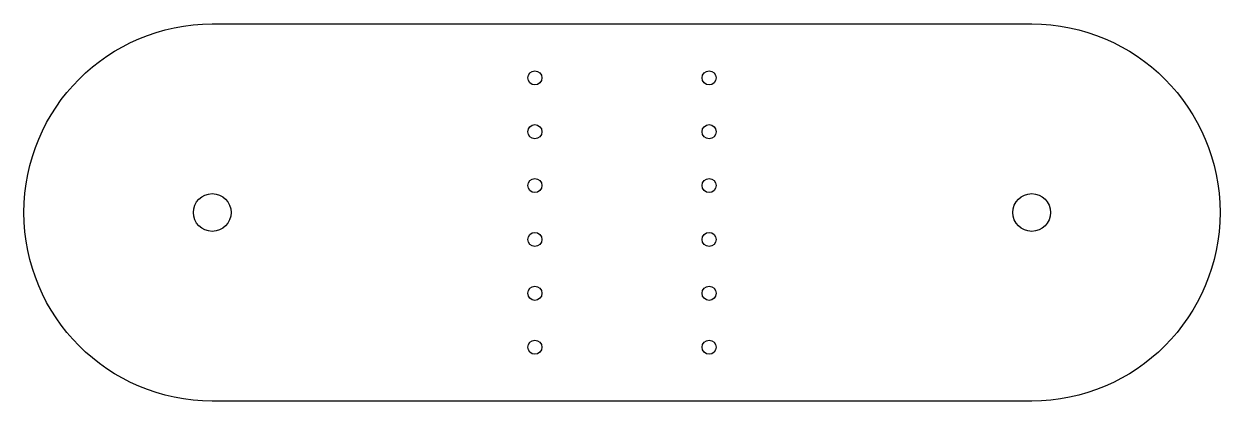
# Model space of a CAD drawing. Header units: millimetres. Extents: x 3 to 130, y 2 to 42.
import ezdxf

# ---------------------------------------------------------------- set-up
doc = ezdxf.new("R2010")
doc.units = ezdxf.units.MM
doc.header["$MEASUREMENT"] = 0

msp = doc.modelspace()

# ---------------------------------------------------------------- linework, layer by layer
for points in [[(66.05, 2.15), (22.55, 2.15, -1), (22.55, 42.15), (66.05, 42.15)], [(66.05, 42.15), (109.55, 42.15, -1), (109.55, 2.15), (66.05, 2.15)]]:
    msp.add_lwpolyline(points, format="xyb")
at = {"linetype": 'Continuous'}
for centre in [(56.8, 36.43), (56.8, 36.43), (75.3, 36.43), (75.3, 36.43), (56.8, 30.72), (56.8, 30.72), (75.3, 30.72), (75.3, 30.72), (56.8, 25.01), (56.8, 25.01), (75.3, 25.01), (75.3, 25.01), (56.8, 19.29), (56.8, 19.29), (75.3, 19.29), (75.3, 19.29), (56.8, 13.58), (56.8, 13.58), (75.3, 13.58), (75.3, 13.58), (56.8, 7.86), (56.8, 7.86), (75.3, 7.86), (75.3, 7.86)]:
    msp.add_circle(centre, 0.75, dxfattribs=at)
for centre in [(22.55, 22.15), (109.55, 22.15)]:
    msp.add_circle(centre, 2)

doc.saveas('drawing.dxf')
